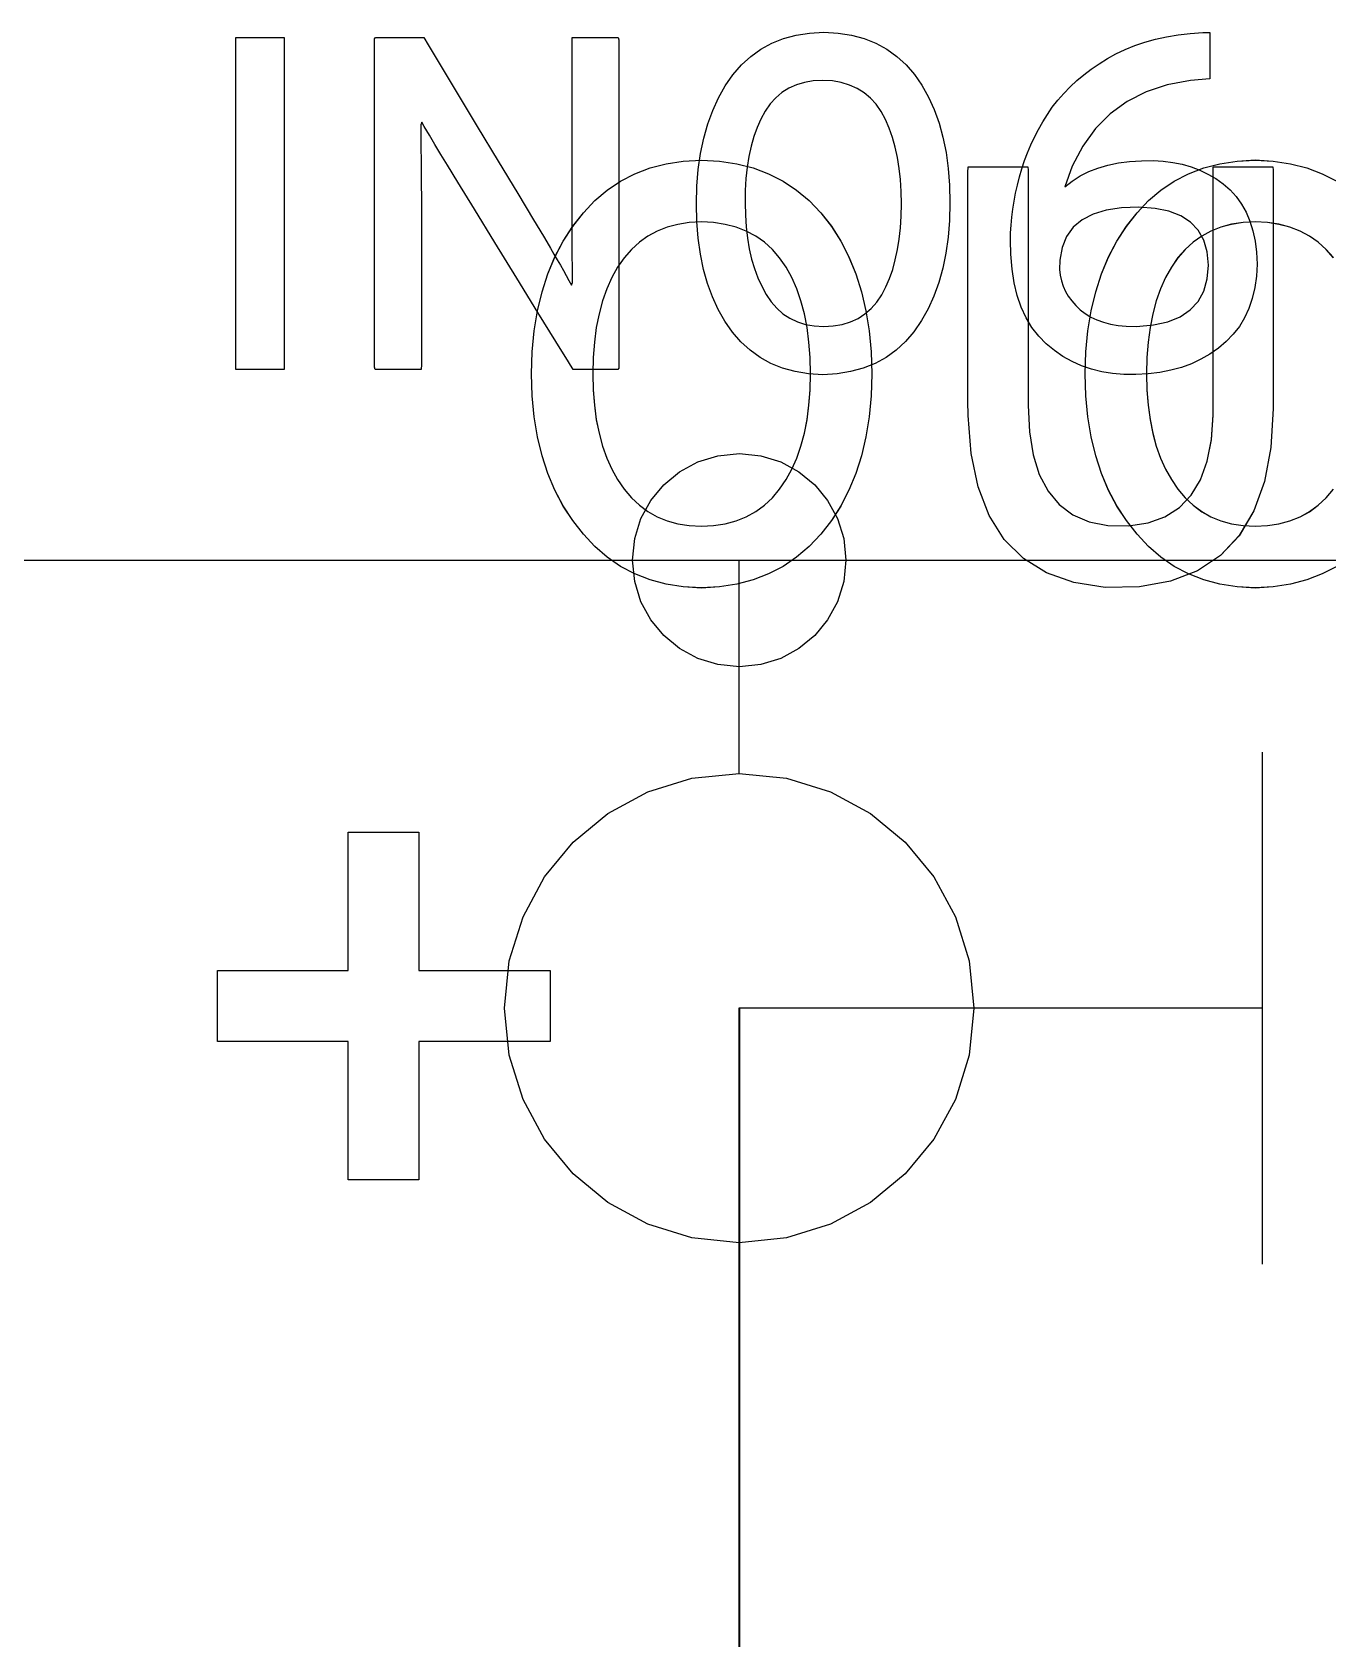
# Model space of a CAD drawing. Extents: x 1 to 47.7, y 0.2 to 35.
# Drawn here: x 34.6094 to 34.9129, y 10.189 to 10.5673 of the extents above; entities that cross this region are included whole.
import ezdxf

# ---------------------------------------------------------------- set-up
doc = ezdxf.new("R2010")
doc.units = 0
doc.header["$MEASUREMENT"] = 0
for name, color, linetype in [('7_2___8__INDEPENDENT_INPUT', 7, 'CONTINUOUS'), ('7_3___8__OPTOISO_INDEPENDE', 7, 'CONTINUOUS'), ('7_4___24__OPTOISO_INDEPEND', 7, 'CONTINUOUS'), ('7_5___8__INDEPENDENT_INPUT', 7, 'CONTINUOUS'), ('7_6____8__INDEPENDENT_INPU', 7, 'CONTINUOUS'), ('7_7____8__OPTOISO_INDEPEND', 7, 'CONTINUOUS'), ('7_8____8__OPTOISO_INDEPEND', 7, 'CONTINUOUS')]:
    doc.layers.add(name, color=color, linetype=linetype)

msp = doc.modelspace()

# ---------------------------------------------------------------- linework, layer by layer
at = {"layer": '7_2___8__INDEPENDENT_INPUT'}
for points in [[(34.80607, 10.48728), (34.80589, 10.48211), (34.80543, 10.47718), (34.80468, 10.47251), (34.80365, 10.46809), (34.80232, 10.46391), (34.80071, 10.45999), (34.79881, 10.45631), (34.79663, 10.45289), (34.79414, 10.44969), (34.7914, 10.4468), (34.78845, 10.4443), (34.78527, 10.44216), (34.78188, 10.4404), (34.77827, 10.43901), (34.77444, 10.438), (34.77039, 10.43736), (34.76613, 10.43709), (34.7619, 10.43736), (34.75789, 10.438), (34.7541, 10.43901), (34.75053, 10.4404), (34.74719, 10.44216), (34.74406, 10.4443), (34.74116, 10.4468), (34.73848, 10.44969), (34.73599, 10.45289), (34.73376, 10.45631), (34.73181, 10.45999), (34.73016, 10.46391), (34.7288, 10.46809), (34.72774, 10.47251), (34.72697, 10.47718), (34.7265, 10.48211), (34.72632, 10.48728), (34.7265, 10.49245), (34.72697, 10.49738), (34.72774, 10.50207), (34.7288, 10.50651), (34.73016, 10.51071), (34.73181, 10.51467), (34.73376, 10.51838), (34.73599, 10.52185), (34.73848, 10.52505), (34.74116, 10.52789), (34.74406, 10.53035), (34.74719, 10.53245), (34.75053, 10.53418), (34.7541, 10.53554), (34.75789, 10.53653), (34.7619, 10.53714), (34.76613, 10.53739), (34.77039, 10.53714), (34.77444, 10.53653), (34.77827, 10.53554), (34.78188, 10.53418), (34.78527, 10.53245), (34.78845, 10.53035), (34.7914, 10.52789), (34.79414, 10.52505), (34.79663, 10.52185), (34.79881, 10.51838), (34.80071, 10.51467), (34.80232, 10.51071), (34.80365, 10.50651), (34.80468, 10.50207), (34.80543, 10.49738), (34.80589, 10.49245)], [(34.90013, 10.47916), (34.89957, 10.47004), (34.89805, 10.46204), (34.89558, 10.45515), (34.89214, 10.44936), (34.88774, 10.4447), (34.88239, 10.44114), (34.87607, 10.43869), (34.86879, 10.43736), (34.86076, 10.43724), (34.85342, 10.43838), (34.84703, 10.44064), (34.84158, 10.44401), (34.83709, 10.44849), (34.83355, 10.45409), (34.83095, 10.4608), (34.82931, 10.46862), (34.82861, 10.47756), (34.82859, 10.48085), (34.82859, 10.48585), (34.82859, 10.49351), (34.82859, 10.50276), (34.82859, 10.51255), (34.82859, 10.5218), (34.82859, 10.52946), (34.82859, 10.53446), (34.82861, 10.53583), (34.82933, 10.53583), (34.83088, 10.53583), (34.83299, 10.53583), (34.83539, 10.53583), (34.83782, 10.53583), (34.84001, 10.53583), (34.84169, 10.53583), (34.8426, 10.53583), (34.84269, 10.53505), (34.84269, 10.53074), (34.84269, 10.52357), (34.84269, 10.51461), (34.84269, 10.50491), (34.84269, 10.49553), (34.84269, 10.48751), (34.84269, 10.48193), (34.84269, 10.47984), (34.84298, 10.47369), (34.84386, 10.4683), (34.84531, 10.46367), (34.84735, 10.45978), (34.84997, 10.45665), (34.85317, 10.45427), (34.85696, 10.45264), (34.86133, 10.45176), (34.86622, 10.45168), (34.87079, 10.45238), (34.87475, 10.45381), (34.87812, 10.45596), (34.8809, 10.45884), (34.88307, 10.46245), (34.88465, 10.46679), (34.88564, 10.47185), (34.88602, 10.47764), (34.88603, 10.48028), (34.88603, 10.48533), (34.88603, 10.49307), (34.88603, 10.50242), (34.88603, 10.51231), (34.88603, 10.52166), (34.88603, 10.52939), (34.88603, 10.53445), (34.88605, 10.53583), (34.88677, 10.53583), (34.88832, 10.53583), (34.89043, 10.53583), (34.89283, 10.53583), (34.89526, 10.53583), (34.89745, 10.53583), (34.89913, 10.53583), (34.90004, 10.53583), (34.90013, 10.53505), (34.90013, 10.53068), (34.90013, 10.52343), (34.90013, 10.51436), (34.90013, 10.50454), (34.90013, 10.49504), (34.90013, 10.48693), (34.90013, 10.48128)], [(34.79169, 10.48728), (34.7916, 10.4911), (34.79134, 10.49472), (34.79089, 10.49814), (34.79027, 10.50137), (34.78947, 10.5044), (34.78849, 10.50723), (34.78733, 10.50986), (34.78599, 10.5123), (34.78447, 10.5145), (34.78277, 10.51644), (34.7809, 10.51812), (34.77886, 10.51955), (34.77665, 10.52073), (34.77427, 10.52165), (34.77173, 10.52232), (34.76901, 10.52273), (34.76613, 10.52289), (34.7633, 10.52273), (34.76064, 10.52232), (34.75814, 10.52165), (34.75579, 10.52073), (34.75361, 10.51955), (34.7516, 10.51812), (34.74974, 10.51644), (34.74805, 10.5145), (34.74651, 10.5123), (34.74515, 10.50986), (34.74396, 10.50723), (34.74297, 10.5044), (34.74215, 10.50137), (34.74151, 10.49814), (34.74106, 10.49472), (34.74079, 10.4911), (34.7407, 10.48728), (34.74079, 10.4835), (34.74106, 10.47993), (34.74151, 10.47654), (34.74215, 10.47335), (34.74297, 10.47035), (34.74396, 10.46755), (34.74515, 10.46494), (34.74651, 10.46252), (34.74805, 10.46027), (34.74974, 10.45824), (34.7516, 10.45648), (34.75361, 10.45499), (34.75579, 10.45377), (34.75814, 10.45282), (34.76064, 10.45214), (34.7633, 10.45173), (34.76613, 10.4516), (34.76901, 10.45173), (34.77173, 10.45214), (34.77427, 10.45282), (34.77665, 10.45377), (34.77886, 10.45499), (34.7809, 10.45648), (34.78277, 10.45824), (34.78447, 10.46027), (34.78599, 10.46252), (34.78733, 10.46494), (34.78849, 10.46755), (34.78947, 10.47035), (34.79027, 10.47335), (34.79089, 10.47654), (34.79134, 10.47993), (34.7916, 10.4835)]]:
    msp.add_lwpolyline(points, close=True, dxfattribs=at)
for points in [[(34.89751, 10.39861), (34.89751, 10.27862)], [(34.89751, 10.33862), (34.77504, 10.33862), (34.77504, 10.18898)]]:
    msp.add_lwpolyline(points, dxfattribs=at)
at = {"layer": '7_3___8__OPTOISO_INDEPENDE'}
for points in [[(34.80607, 10.48728), (34.80589, 10.48211), (34.80543, 10.47718), (34.80468, 10.47251), (34.80365, 10.46809), (34.80232, 10.46391), (34.80071, 10.45999), (34.79881, 10.45631), (34.79663, 10.45289), (34.79414, 10.44969), (34.7914, 10.4468), (34.78845, 10.4443), (34.78527, 10.44216), (34.78188, 10.4404), (34.77827, 10.43901), (34.77444, 10.438), (34.77039, 10.43736), (34.76613, 10.43709), (34.7619, 10.43736), (34.75789, 10.438), (34.7541, 10.43901), (34.75053, 10.4404), (34.74719, 10.44216), (34.74406, 10.4443), (34.74116, 10.4468), (34.73848, 10.44969), (34.73599, 10.45289), (34.73376, 10.45631), (34.73181, 10.45999), (34.73016, 10.46391), (34.7288, 10.46809), (34.72774, 10.47251), (34.72697, 10.47718), (34.7265, 10.48211), (34.72632, 10.48728), (34.7265, 10.49245), (34.72697, 10.49738), (34.72774, 10.50207), (34.7288, 10.50651), (34.73016, 10.51071), (34.73181, 10.51467), (34.73376, 10.51838), (34.73599, 10.52185), (34.73848, 10.52505), (34.74116, 10.52789), (34.74406, 10.53035), (34.74719, 10.53245), (34.75053, 10.53418), (34.7541, 10.53554), (34.75789, 10.53653), (34.7619, 10.53714), (34.76613, 10.53739), (34.77039, 10.53714), (34.77444, 10.53653), (34.77827, 10.53554), (34.78188, 10.53418), (34.78527, 10.53245), (34.78845, 10.53035), (34.7914, 10.52789), (34.79414, 10.52505), (34.79663, 10.52185), (34.79881, 10.51838), (34.80071, 10.51467), (34.80232, 10.51071), (34.80365, 10.50651), (34.80468, 10.50207), (34.80543, 10.49738), (34.80589, 10.49245)], [(34.90013, 10.47916), (34.89957, 10.47004), (34.89805, 10.46204), (34.89558, 10.45515), (34.89214, 10.44936), (34.88774, 10.4447), (34.88239, 10.44114), (34.87607, 10.43869), (34.86879, 10.43736), (34.86076, 10.43724), (34.85342, 10.43838), (34.84703, 10.44064), (34.84158, 10.44401), (34.83709, 10.44849), (34.83355, 10.45409), (34.83095, 10.4608), (34.82931, 10.46862), (34.82861, 10.47756), (34.82859, 10.48085), (34.82859, 10.48585), (34.82859, 10.49351), (34.82859, 10.50276), (34.82859, 10.51255), (34.82859, 10.5218), (34.82859, 10.52946), (34.82859, 10.53446), (34.82861, 10.53583), (34.82933, 10.53583), (34.83088, 10.53583), (34.83299, 10.53583), (34.83539, 10.53583), (34.83782, 10.53583), (34.84001, 10.53583), (34.84169, 10.53583), (34.8426, 10.53583), (34.84269, 10.53505), (34.84269, 10.53074), (34.84269, 10.52357), (34.84269, 10.51461), (34.84269, 10.50491), (34.84269, 10.49553), (34.84269, 10.48751), (34.84269, 10.48193), (34.84269, 10.47984), (34.84298, 10.47369), (34.84386, 10.4683), (34.84531, 10.46367), (34.84735, 10.45978), (34.84997, 10.45665), (34.85317, 10.45427), (34.85696, 10.45264), (34.86133, 10.45176), (34.86622, 10.45168), (34.87079, 10.45238), (34.87475, 10.45381), (34.87812, 10.45596), (34.8809, 10.45884), (34.88307, 10.46245), (34.88465, 10.46679), (34.88564, 10.47185), (34.88602, 10.47764), (34.88603, 10.48028), (34.88603, 10.48533), (34.88603, 10.49307), (34.88603, 10.50242), (34.88603, 10.51231), (34.88603, 10.52166), (34.88603, 10.52939), (34.88603, 10.53445), (34.88605, 10.53583), (34.88677, 10.53583), (34.88832, 10.53583), (34.89043, 10.53583), (34.89283, 10.53583), (34.89526, 10.53583), (34.89745, 10.53583), (34.89913, 10.53583), (34.90004, 10.53583), (34.90013, 10.53505), (34.90013, 10.53068), (34.90013, 10.52343), (34.90013, 10.51436), (34.90013, 10.50454), (34.90013, 10.49504), (34.90013, 10.48693), (34.90013, 10.48128)], [(34.79169, 10.48728), (34.7916, 10.4911), (34.79134, 10.49472), (34.79089, 10.49814), (34.79027, 10.50137), (34.78947, 10.5044), (34.78849, 10.50723), (34.78733, 10.50986), (34.78599, 10.5123), (34.78447, 10.5145), (34.78277, 10.51644), (34.7809, 10.51812), (34.77886, 10.51955), (34.77665, 10.52073), (34.77427, 10.52165), (34.77173, 10.52232), (34.76901, 10.52273), (34.76613, 10.52289), (34.7633, 10.52273), (34.76064, 10.52232), (34.75814, 10.52165), (34.75579, 10.52073), (34.75361, 10.51955), (34.7516, 10.51812), (34.74974, 10.51644), (34.74805, 10.5145), (34.74651, 10.5123), (34.74515, 10.50986), (34.74396, 10.50723), (34.74297, 10.5044), (34.74215, 10.50137), (34.74151, 10.49814), (34.74106, 10.49472), (34.74079, 10.4911), (34.7407, 10.48728), (34.74079, 10.4835), (34.74106, 10.47993), (34.74151, 10.47654), (34.74215, 10.47335), (34.74297, 10.47035), (34.74396, 10.46755), (34.74515, 10.46494), (34.74651, 10.46252), (34.74805, 10.46027), (34.74974, 10.45824), (34.7516, 10.45648), (34.75361, 10.45499), (34.75579, 10.45377), (34.75814, 10.45282), (34.76064, 10.45214), (34.7633, 10.45173), (34.76613, 10.4516), (34.76901, 10.45173), (34.77173, 10.45214), (34.77427, 10.45282), (34.77665, 10.45377), (34.77886, 10.45499), (34.7809, 10.45648), (34.78277, 10.45824), (34.78447, 10.46027), (34.78599, 10.46252), (34.78733, 10.46494), (34.78849, 10.46755), (34.78947, 10.47035), (34.79027, 10.47335), (34.79089, 10.47654), (34.79134, 10.47993), (34.7916, 10.4835)]]:
    msp.add_lwpolyline(points, close=True, dxfattribs=at)
for points in [[(34.89751, 10.39861), (34.89751, 10.27862)], [(34.89751, 10.33862), (34.77504, 10.33862), (34.77504, 10.18898)]]:
    msp.add_lwpolyline(points, dxfattribs=at)
at = {"layer": '7_4___24__OPTOISO_INDEPEND'}
for points in [[(34.65706, 10.48834), (34.65706, 10.56609), (34.66835, 10.56609), (34.66835, 10.48834), (34.65706, 10.48834)], [(34.475, 10.39364), (34.475, 10.44362), (34.775, 10.44361)], [(34.775, 10.39364), (34.775, 10.44362), (35.075, 10.44361)], [(34.775, 10.28364), (34.775, 10.18898)]]:
    msp.add_lwpolyline(points, dxfattribs=at)
for points in [[(34.73606, 10.48834), (34.73496, 10.49012), (34.73204, 10.49487), (34.72783, 10.5017), (34.72289, 10.50973), (34.71775, 10.51808), (34.71296, 10.52586), (34.70907, 10.53219), (34.70661, 10.53618), (34.70583, 10.53746), (34.70509, 10.53868), (34.70439, 10.53986), (34.7037, 10.54101), (34.70304, 10.54213), (34.70241, 10.54321), (34.7018, 10.54426), (34.70121, 10.54527), (34.70065, 10.54625), (34.70041, 10.54562), (34.70042, 10.54374), (34.70042, 10.54181), (34.70043, 10.53982), (34.70044, 10.53777), (34.70045, 10.53567), (34.70047, 10.5335), (34.70049, 10.53127), (34.70052, 10.52898), (34.70052, 10.52755), (34.70052, 10.52393), (34.70052, 10.51849), (34.70052, 10.51195), (34.70052, 10.50504), (34.70052, 10.4985), (34.70052, 10.49305), (34.70052, 10.48944), (34.70051, 10.48834), (34.7, 10.48834), (34.69886, 10.48834), (34.69727, 10.48834), (34.69545, 10.48834), (34.69358, 10.48834), (34.69186, 10.48834), (34.6905, 10.48834), (34.6897, 10.48834), (34.68956, 10.48889), (34.68956, 10.49393), (34.68956, 10.50309), (34.68956, 10.51498), (34.68956, 10.52817), (34.68956, 10.54126), (34.68956, 10.55285), (34.68956, 10.56151), (34.68956, 10.56584), (34.68978, 10.56609), (34.69072, 10.56609), (34.69222, 10.56609), (34.69405, 10.56609), (34.69603, 10.56609), (34.69792, 10.56609), (34.69954, 10.56609), (34.70066, 10.56609), (34.70108, 10.56609), (34.70212, 10.56436), (34.70491, 10.55974), (34.70892, 10.55309), (34.71363, 10.54527), (34.71853, 10.53715), (34.7231, 10.52958), (34.72681, 10.52342), (34.72915, 10.51954), (34.72994, 10.51821), (34.73078, 10.51677), (34.73159, 10.51537), (34.73236, 10.51403), (34.7331, 10.51274), (34.7338, 10.51149), (34.73447, 10.5103), (34.73511, 10.50916), (34.7357, 10.50806), (34.73594, 10.50869), (34.73591, 10.51061), (34.7359, 10.5126), (34.73588, 10.51463), (34.73587, 10.51672), (34.73586, 10.51887), (34.73585, 10.52107), (34.73584, 10.52332), (34.73584, 10.52563), (34.73584, 10.52705), (34.73584, 10.53065), (34.73584, 10.53607), (34.73584, 10.54259), (34.73584, 10.54946), (34.73584, 10.55598), (34.73584, 10.5614), (34.73584, 10.565), (34.73585, 10.56609), (34.73636, 10.56609), (34.7375, 10.56609), (34.73909, 10.56609), (34.74092, 10.56609), (34.74279, 10.56609), (34.7445, 10.56609), (34.74586, 10.56609), (34.74666, 10.56609), (34.7468, 10.56554), (34.7468, 10.5605), (34.7468, 10.55134), (34.7468, 10.53945), (34.7468, 10.52626), (34.7468, 10.51317), (34.7468, 10.50158), (34.7468, 10.49292), (34.7468, 10.48859), (34.74659, 10.48834), (34.74572, 10.48834), (34.74432, 10.48834), (34.74261, 10.48834), (34.74077, 10.48834), (34.739, 10.48834), (34.73749, 10.48834), (34.73645, 10.48834)], [(34.82438, 10.52735), (34.82428, 10.52323), (34.82396, 10.51931), (34.82344, 10.51557), (34.82271, 10.51203), (34.82178, 10.50867), (34.82063, 10.50551), (34.81928, 10.50254), (34.81771, 10.49975), (34.81594, 10.49717), (34.81396, 10.49486), (34.81179, 10.49286), (34.80941, 10.49115), (34.80684, 10.48974), (34.80407, 10.48863), (34.8011, 10.48782), (34.79794, 10.48731), (34.79457, 10.48709), (34.79124, 10.48731), (34.78811, 10.48782), (34.78517, 10.48862), (34.78243, 10.48972), (34.77988, 10.49111), (34.77753, 10.4928), (34.77537, 10.49479), (34.77341, 10.49707), (34.77164, 10.49962), (34.77008, 10.50236), (34.76872, 10.5053), (34.76758, 10.50844), (34.76664, 10.51178), (34.76591, 10.51532), (34.76539, 10.51906), (34.76508, 10.52299), (34.76497, 10.52713), (34.76508, 10.53126), (34.7654, 10.5352), (34.76593, 10.53894), (34.76667, 10.5425), (34.76762, 10.54586), (34.76878, 10.54902), (34.77015, 10.552), (34.77173, 10.55478), (34.77352, 10.55737), (34.7755, 10.55969), (34.77768, 10.56169), (34.78005, 10.5634), (34.78262, 10.56479), (34.78537, 10.56589), (34.78832, 10.56667), (34.79145, 10.56716), (34.79479, 10.56734), (34.79815, 10.56714), (34.80131, 10.56664), (34.80427, 10.56585), (34.80703, 10.56477), (34.80959, 10.56338), (34.81194, 10.5617), (34.8141, 10.55973), (34.81606, 10.55746), (34.81781, 10.55491), (34.81935, 10.55216), (34.82068, 10.54921), (34.82181, 10.54606), (34.82274, 10.54272), (34.82346, 10.53917), (34.82397, 10.53543), (34.82428, 10.53149)], [(34.89632, 10.513), (34.89616, 10.51016), (34.89579, 10.50749), (34.89521, 10.50498), (34.89442, 10.50263), (34.89341, 10.50044), (34.89219, 10.49841), (34.89076, 10.49655), (34.88912, 10.49484), (34.88727, 10.4933), (34.88529, 10.49191), (34.88318, 10.49069), (34.88095, 10.48965), (34.87859, 10.48879), (34.87612, 10.48811), (34.87352, 10.4876), (34.87079, 10.48726), (34.86795, 10.48711), (34.86514, 10.48713), (34.86249, 10.48735), (34.85995, 10.48776), (34.85752, 10.48837), (34.85519, 10.48918), (34.85297, 10.49017), (34.85085, 10.49137), (34.84884, 10.49276), (34.84694, 10.49434), (34.84516, 10.49613), (34.84359, 10.49815), (34.84223, 10.50042), (34.84108, 10.50292), (34.84015, 10.50566), (34.83943, 10.50864), (34.83892, 10.51185), (34.83863, 10.51531), (34.83854, 10.51854), (34.83859, 10.52034), (34.8387, 10.52216), (34.83887, 10.52399), (34.8391, 10.52585), (34.8394, 10.52772), (34.83976, 10.52961), (34.84018, 10.53152), (34.84067, 10.53345), (34.84122, 10.53537), (34.84184, 10.53726), (34.84254, 10.53912), (34.84332, 10.54096), (34.84417, 10.54277), (34.84511, 10.54455), (34.84611, 10.54632), (34.84719, 10.54805), (34.84835, 10.54977), (34.84964, 10.55143), (34.85103, 10.55302), (34.85251, 10.55455), (34.85408, 10.55601), (34.85574, 10.5574), (34.85749, 10.55873), (34.85933, 10.55998), (34.86126, 10.56117), (34.86327, 10.56229), (34.86541, 10.56332), (34.86765, 10.56423), (34.87002, 10.56502), (34.8725, 10.5657), (34.87511, 10.56626), (34.87783, 10.56671), (34.88066, 10.56704), (34.88361, 10.56726), (34.88525, 10.56725), (34.88525, 10.56651), (34.88525, 10.5652), (34.88525, 10.56351), (34.88525, 10.56164), (34.88525, 10.5598), (34.88525, 10.55818), (34.88525, 10.55698), (34.88525, 10.55641), (34.88073, 10.55603), (34.87529, 10.55501), (34.87035, 10.55338), (34.8659, 10.55113), (34.86194, 10.54826), (34.85848, 10.54478), (34.85551, 10.54067), (34.85304, 10.53594), (34.85132, 10.53114), (34.85302, 10.53248), (34.85487, 10.53366), (34.85688, 10.53467), (34.85904, 10.53551), (34.86136, 10.53619), (34.86383, 10.53671), (34.86646, 10.53706), (34.86924, 10.53724), (34.87196, 10.53726), (34.87434, 10.53712), (34.87662, 10.53683), (34.87881, 10.53639), (34.88091, 10.53579), (34.88292, 10.53503), (34.88483, 10.53412), (34.88666, 10.53305), (34.88839, 10.53183), (34.89001, 10.53043), (34.89144, 10.52884), (34.89269, 10.52708), (34.89376, 10.52516), (34.89464, 10.52307), (34.89534, 10.5208), (34.89585, 10.51837), (34.89618, 10.51577)], [(34.81299, 10.52713), (34.81293, 10.53003), (34.81276, 10.5328), (34.81247, 10.53545), (34.81206, 10.53798), (34.81154, 10.54039), (34.8109, 10.54267), (34.81014, 10.54483), (34.80926, 10.54687), (34.80826, 10.54877), (34.80709, 10.55046), (34.80576, 10.55192), (34.80429, 10.55316), (34.80265, 10.55418), (34.80086, 10.55498), (34.79892, 10.55556), (34.79682, 10.55592), (34.79457, 10.55606), (34.79236, 10.55592), (34.79029, 10.55557), (34.78838, 10.555), (34.78662, 10.55421), (34.78501, 10.5532), (34.78356, 10.55197), (34.78225, 10.55053), (34.78109, 10.54887), (34.78008, 10.547), (34.77919, 10.54501), (34.77842, 10.54288), (34.77777, 10.54062), (34.77724, 10.53822), (34.77684, 10.5357), (34.77656, 10.53305), (34.7764, 10.53027), (34.77637, 10.52735), (34.77643, 10.52447), (34.77661, 10.52172), (34.77692, 10.51909), (34.77734, 10.51658), (34.77789, 10.5142), (34.77857, 10.51195), (34.77936, 10.50982), (34.78028, 10.50781), (34.78131, 10.5059), (34.78248, 10.50416), (34.78379, 10.50265), (34.78525, 10.50136), (34.78686, 10.50031), (34.78862, 10.49948), (34.79053, 10.49888), (34.79258, 10.49851), (34.79479, 10.49837), (34.79703, 10.49851), (34.79913, 10.49888), (34.80106, 10.49947), (34.80284, 10.50028), (34.80446, 10.50132), (34.80592, 10.50259), (34.80723, 10.50408), (34.80838, 10.5058), (34.80936, 10.50769), (34.81021, 10.50967), (34.81095, 10.51178), (34.81157, 10.51402), (34.81208, 10.51639), (34.81248, 10.51888), (34.81276, 10.52151), (34.81293, 10.52426)], [(34.88493, 10.51278), (34.88463, 10.51591), (34.88384, 10.51862), (34.88255, 10.52093), (34.88076, 10.52283), (34.87847, 10.52431), (34.87569, 10.52539), (34.87242, 10.52606), (34.86864, 10.52632), (34.86458, 10.5262), (34.86098, 10.52567), (34.85789, 10.52473), (34.85531, 10.52338), (34.85325, 10.52163), (34.85169, 10.51947), (34.85065, 10.5169), (34.85011, 10.51392), (34.85007, 10.51177), (34.85021, 10.5104), (34.85049, 10.50908), (34.85089, 10.50782), (34.85143, 10.50661), (34.8521, 10.50546), (34.8529, 10.50437), (34.85384, 10.50332), (34.85491, 10.50232), (34.85609, 10.5014), (34.85739, 10.5006), (34.85881, 10.49992), (34.86034, 10.49936), (34.862, 10.49893), (34.86377, 10.49862), (34.86566, 10.49843), (34.8681, 10.49839), (34.87203, 10.49874), (34.87543, 10.4995), (34.87831, 10.50067), (34.88067, 10.50226), (34.88252, 10.50427), (34.88384, 10.50669), (34.88464, 10.50953)], [(34.79999, 10.44362), (34.79948, 10.43859), (34.79802, 10.43389), (34.79572, 10.42965), (34.79268, 10.42595), (34.78898, 10.4229), (34.78474, 10.42059), (34.78006, 10.41913), (34.77503, 10.41863), (34.76998, 10.41913), (34.76528, 10.42059), (34.76104, 10.4229), (34.75734, 10.42595), (34.75428, 10.42965), (34.75198, 10.43389), (34.75053, 10.43859), (34.75002, 10.44362), (34.75053, 10.44866), (34.75198, 10.45335), (34.75428, 10.4576), (34.75734, 10.4613), (34.76104, 10.46435), (34.76528, 10.46666), (34.76998, 10.46811), (34.77503, 10.46862), (34.78006, 10.46811), (34.78474, 10.46666), (34.78898, 10.46435), (34.79268, 10.4613), (34.79572, 10.4576), (34.79802, 10.45335), (34.79948, 10.44866)], [(34.82999, 10.33866), (34.82887, 10.32757), (34.82567, 10.31724), (34.8206, 10.3079), (34.81389, 10.29976), (34.80575, 10.29304), (34.79641, 10.28797), (34.78609, 10.28476), (34.775, 10.28364), (34.76392, 10.28476), (34.75359, 10.28797), (34.74425, 10.29304), (34.73612, 10.29976), (34.7294, 10.3079), (34.72434, 10.31724), (34.72113, 10.32757), (34.72002, 10.33866), (34.72113, 10.34973), (34.72434, 10.36005), (34.7294, 10.36939), (34.73612, 10.37753), (34.74425, 10.38425), (34.75359, 10.38932), (34.76392, 10.39253), (34.775, 10.39364), (34.78609, 10.39253), (34.79641, 10.38932), (34.80575, 10.38425), (34.81389, 10.37753), (34.8206, 10.36939), (34.82567, 10.36005), (34.82887, 10.34973)]]:
    msp.add_lwpolyline(points, close=True, dxfattribs=at)
at = {"layer": '7_5___8__INDEPENDENT_INPUT'}
for points in [[(34.91501, 10.44217), (34.91161, 10.44041), (34.908, 10.43903), (34.90417, 10.43801), (34.90013, 10.43737), (34.89586, 10.43711), (34.89163, 10.43737), (34.88762, 10.43801), (34.88383, 10.43903), (34.88027, 10.44041), (34.87692, 10.44217), (34.8738, 10.44431), (34.8709, 10.44682), (34.86821, 10.4497), (34.86573, 10.4529), (34.86349, 10.45633), (34.86154, 10.46), (34.85989, 10.46393), (34.85854, 10.4681), (34.85748, 10.47252), (34.85671, 10.4772), (34.85623, 10.48212), (34.85605, 10.48729), (34.85623, 10.49247), (34.85671, 10.4974), (34.85748, 10.50208), (34.85854, 10.50653), (34.85989, 10.51073), (34.86154, 10.51468), (34.86349, 10.51839), (34.86573, 10.52186), (34.86821, 10.52506), (34.8709, 10.5279), (34.8738, 10.53037), (34.87692, 10.53247), (34.88027, 10.53419), (34.88383, 10.53555), (34.88762, 10.53654), (34.89163, 10.53716), (34.89586, 10.53741), (34.90013, 10.53716), (34.90417, 10.53654), (34.908, 10.53555), (34.91161, 10.53419), (34.91501, 10.53247)], [(34.9142, 10.51452), (34.9125, 10.51645), (34.91063, 10.51814), (34.90859, 10.51957), (34.90639, 10.52074), (34.90401, 10.52166), (34.90146, 10.52233), (34.89874, 10.52274), (34.89586, 10.5229), (34.89304, 10.52274), (34.89037, 10.52233), (34.88787, 10.52166), (34.88553, 10.52074), (34.88335, 10.51957), (34.88133, 10.51814), (34.87947, 10.51645), (34.87778, 10.51452), (34.87624, 10.51231), (34.87488, 10.50988), (34.8737, 10.50724), (34.8727, 10.50441), (34.87188, 10.50138), (34.87125, 10.49816), (34.87079, 10.49473), (34.87052, 10.49111), (34.87043, 10.48729), (34.87052, 10.48352), (34.87079, 10.47994), (34.87125, 10.47655), (34.87188, 10.47336), (34.8727, 10.47037), (34.8737, 10.46756), (34.87488, 10.46495), (34.87624, 10.46253), (34.87778, 10.46028), (34.87947, 10.45825), (34.88133, 10.45649), (34.88335, 10.455), (34.88553, 10.45378), (34.88787, 10.45283), (34.89037, 10.45215), (34.89304, 10.45175), (34.89586, 10.45161), (34.89874, 10.45175), (34.90146, 10.45215), (34.90401, 10.45283), (34.90639, 10.45378), (34.90859, 10.455), (34.91063, 10.45649), (34.9125, 10.45825), (34.9142, 10.46028)], [(34.89751, 10.39864), (34.89751, 10.27863)], [(34.89751, 10.33864), (34.77493, 10.33864), (34.77493, 10.18897)]]:
    msp.add_lwpolyline(points, dxfattribs=at)
at = {"layer": '7_6____8__INDEPENDENT_INPU'}
for points in [[(34.80607, 10.48728), (34.80589, 10.48211), (34.80543, 10.47719), (34.80468, 10.47252), (34.80365, 10.46809), (34.80232, 10.46392), (34.80071, 10.45999), (34.79881, 10.45632), (34.79663, 10.45289), (34.79414, 10.44969), (34.7914, 10.44681), (34.78845, 10.4443), (34.78527, 10.44217), (34.78188, 10.44041), (34.77827, 10.43902), (34.77444, 10.43801), (34.77039, 10.43737), (34.76613, 10.4371), (34.7619, 10.43737), (34.75789, 10.43801), (34.7541, 10.43902), (34.75053, 10.44041), (34.74719, 10.44217), (34.74406, 10.4443), (34.74116, 10.44681), (34.73848, 10.44969), (34.73599, 10.45289), (34.73376, 10.45632), (34.73181, 10.45999), (34.73016, 10.46392), (34.7288, 10.46809), (34.72774, 10.47252), (34.72697, 10.47719), (34.7265, 10.48211), (34.72632, 10.48728), (34.7265, 10.49246), (34.72697, 10.49739), (34.72774, 10.50208), (34.7288, 10.50652), (34.73016, 10.51072), (34.73181, 10.51468), (34.73376, 10.51839), (34.73599, 10.52186), (34.73848, 10.52506), (34.74116, 10.52789), (34.74406, 10.53036), (34.74719, 10.53246), (34.75053, 10.53419), (34.7541, 10.53554), (34.75789, 10.53653), (34.7619, 10.53715), (34.76613, 10.5374), (34.77039, 10.53715), (34.77444, 10.53653), (34.77827, 10.53554), (34.78188, 10.53419), (34.78527, 10.53246), (34.78845, 10.53036), (34.7914, 10.52789), (34.79414, 10.52506), (34.79663, 10.52186), (34.79881, 10.51839), (34.80071, 10.51468), (34.80232, 10.51072), (34.80365, 10.50652), (34.80468, 10.50208), (34.80543, 10.49739), (34.80589, 10.49246)], [(34.90013, 10.47917), (34.89957, 10.47005), (34.89805, 10.46204), (34.89558, 10.45515), (34.89214, 10.44937), (34.88774, 10.4447), (34.88239, 10.44115), (34.87607, 10.4387), (34.86879, 10.43737), (34.86076, 10.43725), (34.85342, 10.43839), (34.84703, 10.44065), (34.84158, 10.44402), (34.83709, 10.4485), (34.83355, 10.4541), (34.83095, 10.4608), (34.82931, 10.46863), (34.82861, 10.47756), (34.82859, 10.48086), (34.82859, 10.48586), (34.82859, 10.49352), (34.82859, 10.50277), (34.82859, 10.51256), (34.82859, 10.52181), (34.82859, 10.52947), (34.82859, 10.53447), (34.82861, 10.53584), (34.82933, 10.53584), (34.83088, 10.53584), (34.83299, 10.53584), (34.83539, 10.53584), (34.83782, 10.53584), (34.84001, 10.53584), (34.84169, 10.53584), (34.8426, 10.53584), (34.84269, 10.53506), (34.84269, 10.53075), (34.84269, 10.52358), (34.84269, 10.51462), (34.84269, 10.50492), (34.84269, 10.49553), (34.84269, 10.48752), (34.84269, 10.48194), (34.84269, 10.47984), (34.84298, 10.4737), (34.84386, 10.46831), (34.84531, 10.46367), (34.84735, 10.45979), (34.84997, 10.45665), (34.85317, 10.45427), (34.85696, 10.45264), (34.86133, 10.45177), (34.86622, 10.45168), (34.87079, 10.45238), (34.87475, 10.45381), (34.87812, 10.45597), (34.8809, 10.45885), (34.88307, 10.46246), (34.88465, 10.4668), (34.88564, 10.47186), (34.88602, 10.47765), (34.88603, 10.48028), (34.88603, 10.48534), (34.88603, 10.49307), (34.88603, 10.50242), (34.88603, 10.51231), (34.88603, 10.52166), (34.88603, 10.5294), (34.88603, 10.53445), (34.88605, 10.53584), (34.88677, 10.53584), (34.88832, 10.53584), (34.89043, 10.53584), (34.89283, 10.53584), (34.89526, 10.53584), (34.89745, 10.53584), (34.89913, 10.53584), (34.90004, 10.53584), (34.90013, 10.53505), (34.90013, 10.53069), (34.90013, 10.52343), (34.90013, 10.51436), (34.90013, 10.50454), (34.90013, 10.49504), (34.90013, 10.48694), (34.90013, 10.48129)], [(34.79169, 10.48728), (34.7916, 10.4911), (34.79134, 10.49473), (34.79089, 10.49815), (34.79027, 10.50138), (34.78947, 10.5044), (34.78849, 10.50724), (34.78733, 10.50987), (34.78599, 10.5123), (34.78447, 10.51451), (34.78277, 10.51645), (34.7809, 10.51813), (34.77886, 10.51956), (34.77665, 10.52073), (34.77427, 10.52165), (34.77173, 10.52232), (34.76901, 10.52273), (34.76613, 10.52289), (34.7633, 10.52273), (34.76064, 10.52232), (34.75814, 10.52165), (34.75579, 10.52073), (34.75361, 10.51956), (34.7516, 10.51813), (34.74974, 10.51645), (34.74805, 10.51451), (34.74651, 10.5123), (34.74515, 10.50987), (34.74396, 10.50724), (34.74297, 10.5044), (34.74215, 10.50138), (34.74151, 10.49815), (34.74106, 10.49473), (34.74079, 10.4911), (34.7407, 10.48728), (34.74079, 10.48351), (34.74106, 10.47993), (34.74151, 10.47655), (34.74215, 10.47336), (34.74297, 10.47036), (34.74396, 10.46755), (34.74515, 10.46494), (34.74651, 10.46253), (34.74805, 10.46027), (34.74974, 10.45824), (34.7516, 10.45648), (34.75361, 10.45499), (34.75579, 10.45377), (34.75814, 10.45282), (34.76064, 10.45215), (34.7633, 10.45174), (34.76613, 10.45161), (34.76901, 10.45174), (34.77173, 10.45215), (34.77427, 10.45282), (34.77665, 10.45377), (34.77886, 10.45499), (34.7809, 10.45648), (34.78277, 10.45824), (34.78447, 10.46027), (34.78599, 10.46253), (34.78733, 10.46494), (34.78849, 10.46755), (34.78947, 10.47036), (34.79027, 10.47336), (34.79089, 10.47655), (34.79134, 10.47993), (34.7916, 10.48351)]]:
    msp.add_lwpolyline(points, close=True, dxfattribs=at)
for points in [[(34.89751, 10.39861), (34.89751, 10.27862)], [(34.69995, 10.33085), (34.69995, 10.29838), (34.68338, 10.29838), (34.68338, 10.33085), (34.65274, 10.33085), (34.65274, 10.34744), (34.68338, 10.34744), (34.68338, 10.37991), (34.69995, 10.37991), (34.69995, 10.34744), (34.73071, 10.34744), (34.73071, 10.33085), (34.69995, 10.33085)], [(34.89751, 10.33862), (34.77504, 10.33862), (34.77504, 10.18898)]]:
    msp.add_lwpolyline(points, dxfattribs=at)
at = {"layer": '7_7____8__OPTOISO_INDEPEND'}
for points in [[(34.80607, 10.48728), (34.80589, 10.48211), (34.80543, 10.47718), (34.80468, 10.47251), (34.80365, 10.46809), (34.80232, 10.46391), (34.80071, 10.45999), (34.79881, 10.45631), (34.79663, 10.45289), (34.79414, 10.44969), (34.7914, 10.4468), (34.78845, 10.4443), (34.78527, 10.44216), (34.78188, 10.4404), (34.77827, 10.43901), (34.77444, 10.438), (34.77039, 10.43736), (34.76613, 10.43709), (34.7619, 10.43736), (34.75789, 10.438), (34.7541, 10.43901), (34.75053, 10.4404), (34.74719, 10.44216), (34.74406, 10.4443), (34.74116, 10.4468), (34.73848, 10.44969), (34.73599, 10.45289), (34.73376, 10.45631), (34.73181, 10.45999), (34.73016, 10.46391), (34.7288, 10.46809), (34.72774, 10.47251), (34.72697, 10.47718), (34.7265, 10.48211), (34.72632, 10.48728), (34.7265, 10.49245), (34.72697, 10.49738), (34.72774, 10.50207), (34.7288, 10.50651), (34.73016, 10.51071), (34.73181, 10.51467), (34.73376, 10.51838), (34.73599, 10.52185), (34.73848, 10.52505), (34.74116, 10.52789), (34.74406, 10.53035), (34.74719, 10.53245), (34.75053, 10.53418), (34.7541, 10.53554), (34.75789, 10.53653), (34.7619, 10.53714), (34.76613, 10.53739), (34.77039, 10.53714), (34.77444, 10.53653), (34.77827, 10.53554), (34.78188, 10.53418), (34.78527, 10.53245), (34.78845, 10.53035), (34.7914, 10.52789), (34.79414, 10.52505), (34.79663, 10.52185), (34.79881, 10.51838), (34.80071, 10.51467), (34.80232, 10.51071), (34.80365, 10.50651), (34.80468, 10.50207), (34.80543, 10.49738), (34.80589, 10.49245)], [(34.90013, 10.47916), (34.89957, 10.47004), (34.89805, 10.46204), (34.89558, 10.45515), (34.89214, 10.44936), (34.88774, 10.4447), (34.88239, 10.44114), (34.87607, 10.43869), (34.86879, 10.43736), (34.86076, 10.43724), (34.85342, 10.43838), (34.84703, 10.44064), (34.84158, 10.44401), (34.83709, 10.44849), (34.83355, 10.45409), (34.83095, 10.4608), (34.82931, 10.46862), (34.82861, 10.47756), (34.82859, 10.48085), (34.82859, 10.48585), (34.82859, 10.49351), (34.82859, 10.50276), (34.82859, 10.51255), (34.82859, 10.5218), (34.82859, 10.52946), (34.82859, 10.53446), (34.82861, 10.53583), (34.82933, 10.53583), (34.83088, 10.53583), (34.83299, 10.53583), (34.83539, 10.53583), (34.83782, 10.53583), (34.84001, 10.53583), (34.84169, 10.53583), (34.8426, 10.53583), (34.84269, 10.53505), (34.84269, 10.53074), (34.84269, 10.52357), (34.84269, 10.51461), (34.84269, 10.50491), (34.84269, 10.49553), (34.84269, 10.48751), (34.84269, 10.48193), (34.84269, 10.47984), (34.84298, 10.47369), (34.84386, 10.4683), (34.84531, 10.46367), (34.84735, 10.45978), (34.84997, 10.45665), (34.85317, 10.45427), (34.85696, 10.45264), (34.86133, 10.45176), (34.86622, 10.45168), (34.87079, 10.45238), (34.87475, 10.45381), (34.87812, 10.45596), (34.8809, 10.45884), (34.88307, 10.46245), (34.88465, 10.46679), (34.88564, 10.47185), (34.88602, 10.47764), (34.88603, 10.48028), (34.88603, 10.48533), (34.88603, 10.49307), (34.88603, 10.50242), (34.88603, 10.51231), (34.88603, 10.52166), (34.88603, 10.52939), (34.88603, 10.53445), (34.88605, 10.53583), (34.88677, 10.53583), (34.88832, 10.53583), (34.89043, 10.53583), (34.89283, 10.53583), (34.89526, 10.53583), (34.89745, 10.53583), (34.89913, 10.53583), (34.90004, 10.53583), (34.90013, 10.53505), (34.90013, 10.53068), (34.90013, 10.52343), (34.90013, 10.51436), (34.90013, 10.50454), (34.90013, 10.49504), (34.90013, 10.48693), (34.90013, 10.48128)], [(34.79169, 10.48728), (34.7916, 10.4911), (34.79134, 10.49472), (34.79089, 10.49814), (34.79027, 10.50137), (34.78947, 10.5044), (34.78849, 10.50723), (34.78733, 10.50986), (34.78599, 10.5123), (34.78447, 10.5145), (34.78277, 10.51644), (34.7809, 10.51812), (34.77886, 10.51955), (34.77665, 10.52073), (34.77427, 10.52165), (34.77173, 10.52232), (34.76901, 10.52273), (34.76613, 10.52289), (34.7633, 10.52273), (34.76064, 10.52232), (34.75814, 10.52165), (34.75579, 10.52073), (34.75361, 10.51955), (34.7516, 10.51812), (34.74974, 10.51644), (34.74805, 10.5145), (34.74651, 10.5123), (34.74515, 10.50986), (34.74396, 10.50723), (34.74297, 10.5044), (34.74215, 10.50137), (34.74151, 10.49814), (34.74106, 10.49472), (34.74079, 10.4911), (34.7407, 10.48728), (34.74079, 10.4835), (34.74106, 10.47993), (34.74151, 10.47654), (34.74215, 10.47335), (34.74297, 10.47035), (34.74396, 10.46755), (34.74515, 10.46494), (34.74651, 10.46252), (34.74805, 10.46027), (34.74974, 10.45824), (34.7516, 10.45648), (34.75361, 10.45499), (34.75579, 10.45377), (34.75814, 10.45282), (34.76064, 10.45214), (34.7633, 10.45173), (34.76613, 10.4516), (34.76901, 10.45173), (34.77173, 10.45214), (34.77427, 10.45282), (34.77665, 10.45377), (34.77886, 10.45499), (34.7809, 10.45648), (34.78277, 10.45824), (34.78447, 10.46027), (34.78599, 10.46252), (34.78733, 10.46494), (34.78849, 10.46755), (34.78947, 10.47035), (34.79027, 10.47335), (34.79089, 10.47654), (34.79134, 10.47993), (34.7916, 10.4835)]]:
    msp.add_lwpolyline(points, close=True, dxfattribs=at)
for points in [[(34.89751, 10.39861), (34.89751, 10.27862)], [(34.69995, 10.33084), (34.69995, 10.29837), (34.68338, 10.29837), (34.68338, 10.33084), (34.65274, 10.33084), (34.65274, 10.34743), (34.68338, 10.34743), (34.68338, 10.3799), (34.69995, 10.3799), (34.69995, 10.34743), (34.73071, 10.34743), (34.73071, 10.33084), (34.69995, 10.33084)], [(34.89751, 10.33862), (34.77504, 10.33862), (34.77504, 10.18898)]]:
    msp.add_lwpolyline(points, dxfattribs=at)
at = {"layer": '7_8____8__OPTOISO_INDEPEND'}
for points in [[(34.91501, 10.44215), (34.91161, 10.44039), (34.908, 10.43901), (34.90417, 10.43799), (34.90013, 10.43735), (34.89586, 10.43709), (34.89163, 10.43735), (34.88762, 10.43799), (34.88383, 10.43901), (34.88027, 10.44039), (34.87692, 10.44215), (34.8738, 10.44429), (34.8709, 10.4468), (34.86821, 10.44968), (34.86573, 10.45288), (34.86349, 10.45631), (34.86154, 10.45998), (34.85989, 10.4639), (34.85854, 10.46808), (34.85748, 10.4725), (34.85671, 10.47718), (34.85623, 10.4821), (34.85605, 10.48727), (34.85623, 10.49245), (34.85671, 10.49738), (34.85748, 10.50206), (34.85854, 10.50651), (34.85989, 10.51071), (34.86154, 10.51466), (34.86349, 10.51837), (34.86573, 10.52184), (34.86821, 10.52504), (34.8709, 10.52788), (34.8738, 10.53035), (34.87692, 10.53244), (34.88027, 10.53417), (34.88383, 10.53553), (34.88762, 10.53652), (34.89163, 10.53714), (34.89586, 10.53739), (34.90013, 10.53714), (34.90417, 10.53652), (34.908, 10.53553), (34.91161, 10.53417), (34.91501, 10.53244)], [(34.9142, 10.5145), (34.9125, 10.51643), (34.91063, 10.51812), (34.90859, 10.51954), (34.90639, 10.52072), (34.90401, 10.52164), (34.90146, 10.52231), (34.89874, 10.52272), (34.89586, 10.52288), (34.89304, 10.52272), (34.89037, 10.52231), (34.88787, 10.52164), (34.88553, 10.52072), (34.88335, 10.51954), (34.88133, 10.51812), (34.87947, 10.51643), (34.87778, 10.5145), (34.87624, 10.51229), (34.87488, 10.50986), (34.8737, 10.50722), (34.8727, 10.50439), (34.87188, 10.50136), (34.87125, 10.49814), (34.87079, 10.49471), (34.87052, 10.49109), (34.87043, 10.48727), (34.87052, 10.4835), (34.87079, 10.47992), (34.87125, 10.47653), (34.87188, 10.47334), (34.8727, 10.47035), (34.8737, 10.46754), (34.87488, 10.46493), (34.87624, 10.46251), (34.87778, 10.46026), (34.87947, 10.45823), (34.88133, 10.45647), (34.88335, 10.45498), (34.88553, 10.45376), (34.88787, 10.45281), (34.89037, 10.45213), (34.89304, 10.45173), (34.89586, 10.45159), (34.89874, 10.45173), (34.90146, 10.45213), (34.90401, 10.45281), (34.90639, 10.45376), (34.90859, 10.45498), (34.91063, 10.45647), (34.9125, 10.45823), (34.9142, 10.46026)], [(34.89751, 10.39862), (34.89751, 10.27861)], [(34.89751, 10.33862), (34.77504, 10.33862), (34.77504, 10.18898)]]:
    msp.add_lwpolyline(points, dxfattribs=at)

doc.saveas('drawing.dxf')
